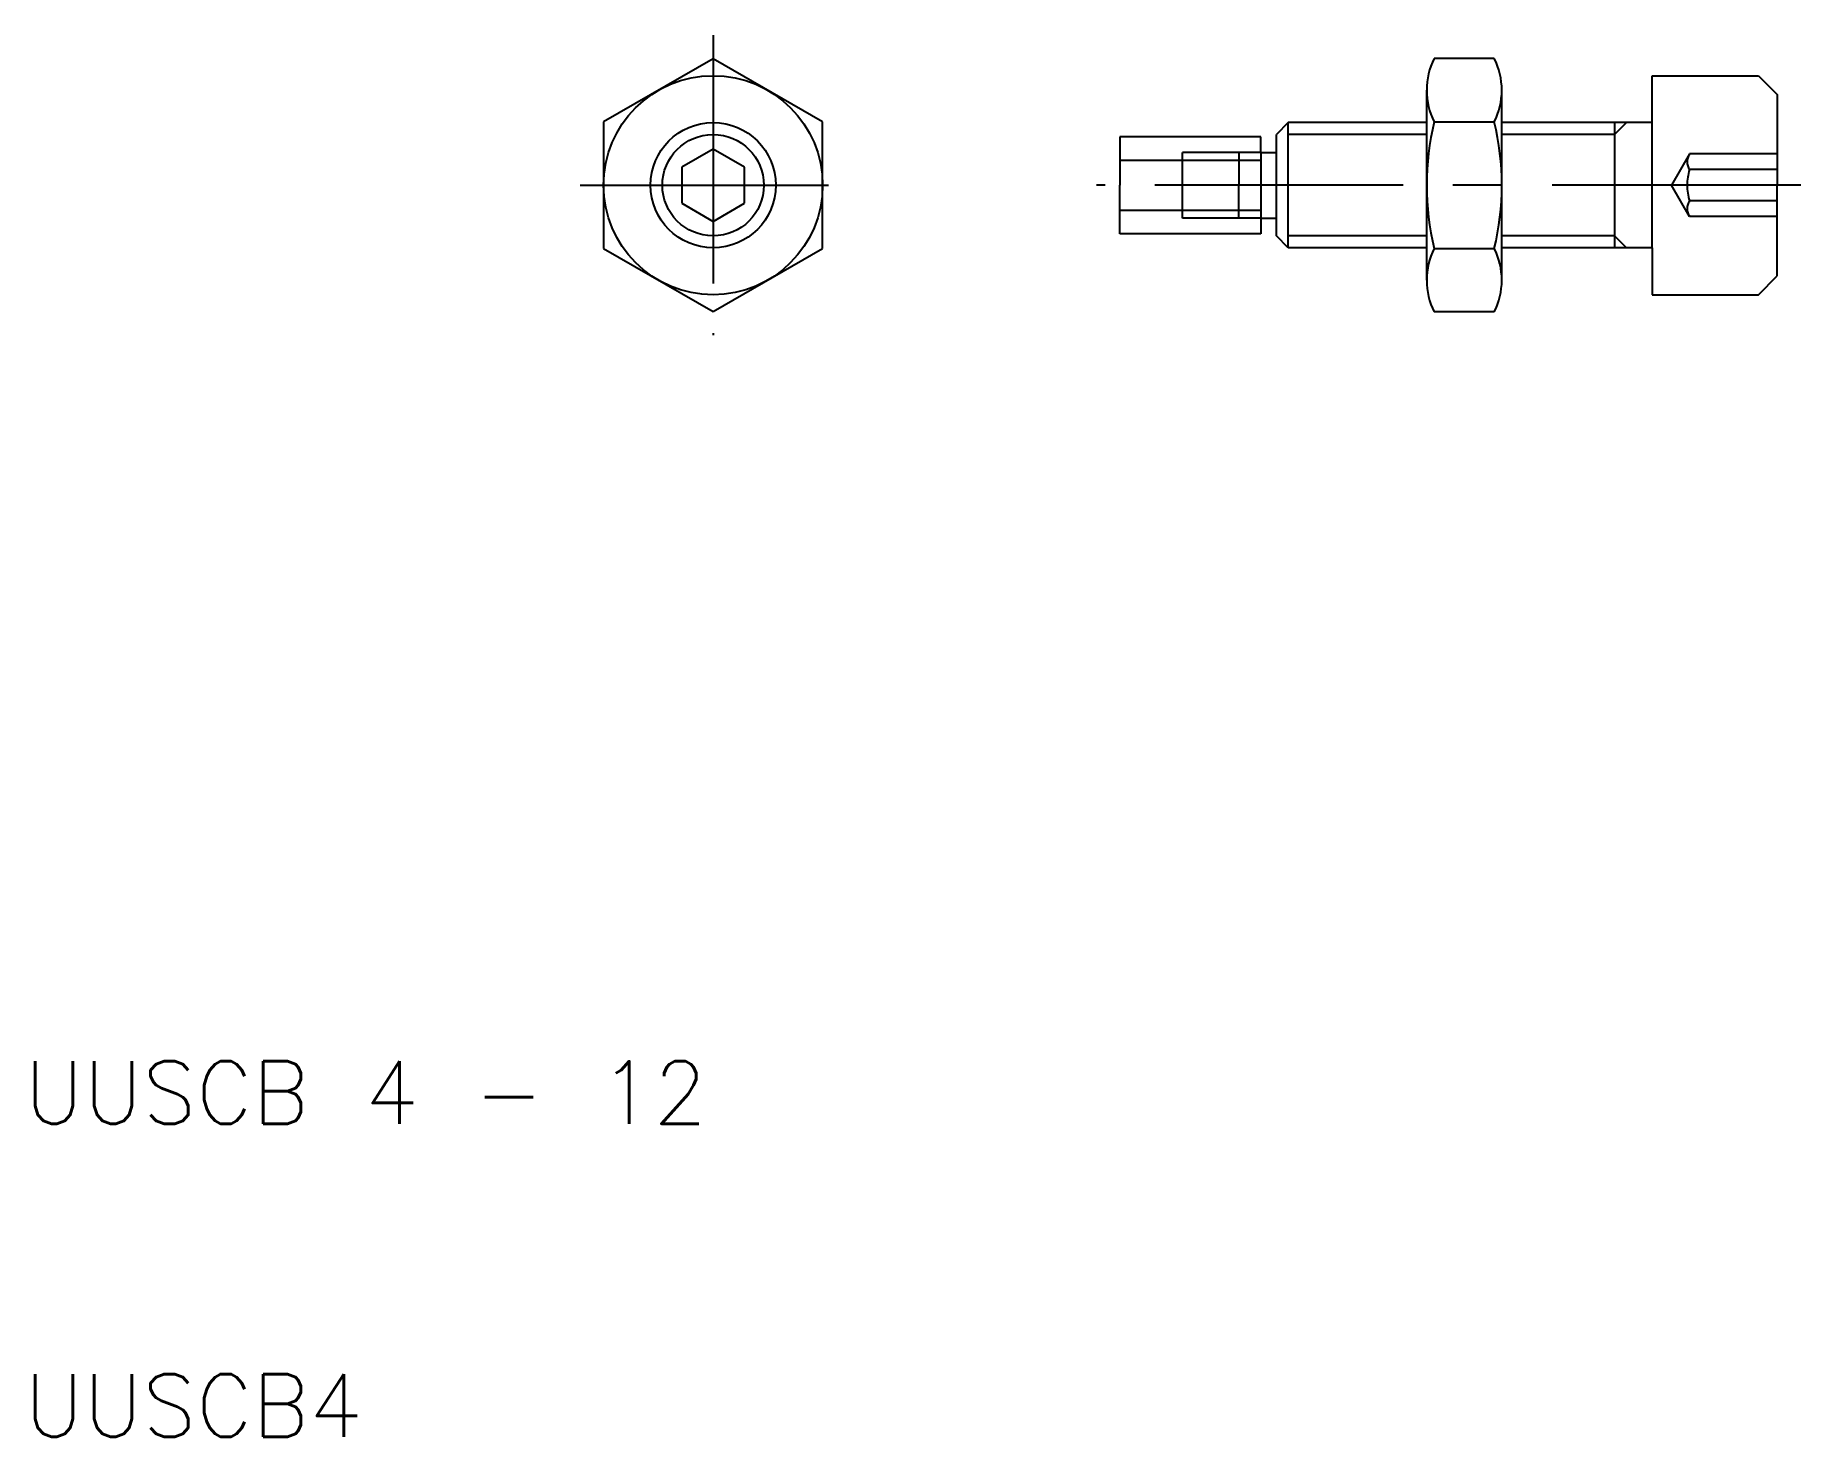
# Model space of a CAD drawing. Extents: x 10.3 to 66.8, y 10 to 54.8.
import ezdxf

# ---------------------------------------------------------------- set-up
doc = ezdxf.new("R2010")
doc.units = 0
doc.header["$LTSCALE"] = 0.25
doc.linetypes.add('CENTER', pattern=[50.8, 31.75, -6.35, 6.35, -6.35])
doc.linetypes.add('DASHED', pattern=[19.05, 12.7, -6.35])
doc.layers.get('0').update_dxf_attribs({"linetype": 'CONTINUOUS'})
doc.layers.add('CENTER', color=1, linetype='CENTER')
doc.styles.get("Standard").update_dxf_attribs({"font": 'txt.shx'})

msp = doc.modelspace()

# ---------------------------------------------------------------- linework, layer by layer
for p, q in [((32, 54.041), (28.5, 52.021)), ((35.5, 52.021), (32, 54.041)), ((56.96, 54.05), (55.04, 54.05)), ((54.8, 46.962), (54.8, 53.038)), ((57.2, 46.962), (57.2, 53.038)), ((62, 53.5), (65.4, 53.5)), ((62, 52), (62, 53.5)), ((65.4, 53.5), (66, 52.9)), ((66, 52.9), (66, 50)), ((28.5, 52.021), (28.5, 47.979)), ((35.5, 47.979), (35.5, 52.021)), ((54.8, 52), (50.379, 52)), ((55.04, 52.025), (56.96, 52.025)), ((62, 52), (57.2, 52)), ((60.8, 52), (60.8, 48)), ((62, 48), (62, 52)), ((49.5, 51.55), (45, 51.55)), ((45, 51.55), (45, 50)), ((49.5, 51.05), (49.5, 51.55)), ((45, 50.8), (49.5, 50.8)), ((49.5, 51.05), (49.5, 48.95)), ((49.5, 51.05), (50, 51.05)), ((45, 48.45), (45, 50)), ((66, 47.1), (66, 50)), ((45, 49.2), (49.5, 49.2)), ((49.5, 48.95), (49.5, 48.45)), ((49.5, 48.95), (50, 48.95)), ((28.5, 47.979), (32, 45.959)), ((32, 45.959), (35.5, 47.979)), ((49.5, 48.45), (45, 48.45)), ((54.8, 48), (50.379, 48)), ((55.04, 47.975), (56.96, 47.975)), ((62, 48), (57.2, 48)), ((62, 48), (62, 46.5)), ((65.4, 46.5), (66, 47.1)), ((62, 46.5), (65.4, 46.5)), ((56.96, 45.95), (55.04, 45.95))]:
    msp.add_line(p, q)
at = {"color": 7, "linetype": 'CONTINUOUS'}
for p, q in [((50.379, 52), (50, 51.621)), ((50.379, 48), (50.379, 52)), ((50, 48.379), (50, 51.621)), ((50.379, 48), (50, 48.379))]:
    msp.add_line(p, q, dxfattribs=at)
at = {"color": 3}
for p, q in [((60.8, 51.621), (61.179, 52)), ((54.8, 51.621), (50.379, 51.621)), ((60.8, 51.621), (57.2, 51.621)), ((54.8, 48.379), (50.379, 48.379)), ((60.8, 48.379), (57.2, 48.379)), ((60.8, 48.379), (61.179, 48))]:
    msp.add_line(p, q, dxfattribs=at)
at = {"color": 3, "linetype": 'DASHED'}
for p, q in [((47, 48.95), (47, 51.05)), ((49.5, 51.05), (47, 51.05)), ((48.8, 51.05), (48.8, 50)), ((63.2, 51), (62.623, 50)), ((66, 51), (63.2, 51)), ((66, 50.5), (63.2, 50.5)), ((48.8, 48.95), (48.8, 50)), ((63.2, 49), (62.623, 50)), ((66, 49.5), (63.2, 49.5)), ((49.5, 48.95), (47, 48.95)), ((66, 49), (63.2, 49))]:
    msp.add_line(p, q, dxfattribs=at)
msp.add_lwpolyline([(32, 51.155), (31, 50.577), (31, 49.423), (32, 48.845), (33, 49.423), (33, 50.577)], close=True, dxfattribs=at)
for radius in [3.5, 1.621]:
    msp.add_circle((32, 50), radius)
at = {"color": 3}
msp.add_circle((32, 50), 2, dxfattribs=at)
for centre, radius, start, end in [((57.056, 53.038), 2.256, 153.3298, 180), ((54.944, 53.038), 2.256, 0, 26.6702), ((57.056, 53.038), 2.256, 180, 206.6702), ((54.944, 53.038), 2.256, 333.3298, 0), ((63.463, 50), 8.663, 166.4818, 193.5182), ((48.537, 50), 8.663, 346.4818, 13.5182), ((57.056, 46.962), 2.256, 153.3298, 180), ((54.944, 46.962), 2.256, 0, 26.6702), ((57.056, 46.962), 2.256, 180, 206.6702), ((54.944, 46.962), 2.256, 333.3298, 0)]:
    msp.add_arc(centre, radius, start, end)
at = {"color": 3, "linetype": 'DASHED'}
for centre, radius, start, end in [((63.551, 50.75), 0.431, 144.5107, 215.4893), ((64.722, 50), 1.603, 161.8194, 198.1806), ((63.551, 49.25), 0.431, 144.5107, 215.4893)]:
    msp.add_arc(centre, radius, start, end, dxfattribs=at)
at = {"layer": 'CENTER', "color": 1, "linetype": 'CENTER'}
for p, q in [((32, 54.791), (32, 45.209)), ((27.75, 50), (36.25, 50)), ((66.75, 50), (44.25, 50))]:
    msp.add_line(p, q, dxfattribs=at)

# ---------------------------------------------------------------- texts
for s, p in [('UUSCB 4 - 12', (10, 20)), ('UUSCB4', (10, 10))]:
    msp.add_text(s, height=2).set_placement(p)

doc.saveas('drawing.dxf')
